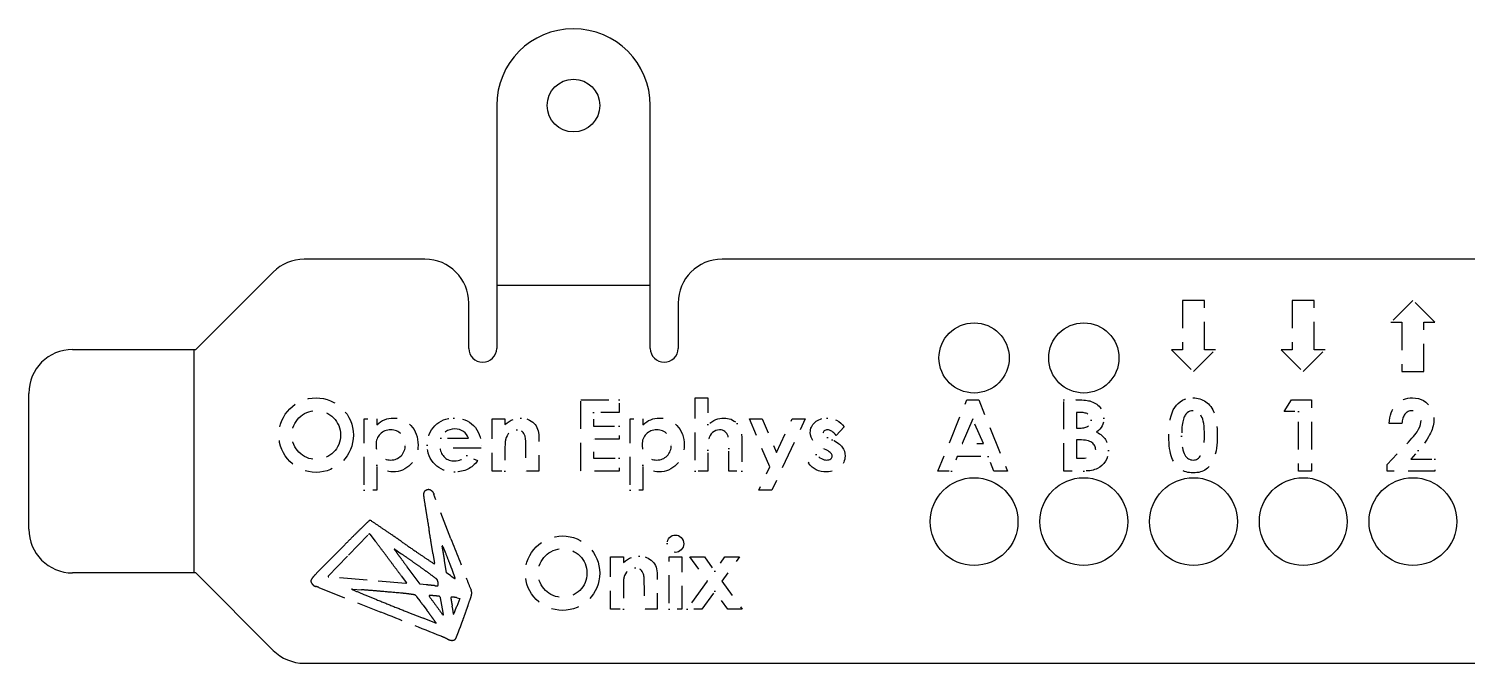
# Model space of a CAD drawing. Extents: x -120 to 11, y -9 to 20.
# Drawn here: x -120.2 to -54.6, y -9.2 to 19.7 of the extents above; entities that cross this region are included whole.
import ezdxf

# ---------------------------------------------------------------- set-up
doc = ezdxf.new("R2010")
doc.units = 0
doc.linetypes.add('HIDDEN', pattern=[1.905, 1.27, -0.635])
for name, color, linetype in [('BEND_DOWN', 3, 'CONTINUOUS'), ('BEND_UP', 1, 'CONTINUOUS'), ('CUT', 8, 'CONTINUOUS'), ('ENGRAVE', 5, 'HIDDEN')]:
    doc.layers.add(name, color=color, linetype=linetype)

msp = doc.modelspace()

# ---------------------------------------------------------------- linework, layer by layer
at = {"layer": 'BEND_DOWN'}
msp.add_line((-91.878, 8.009), (-98.878, 8.009), dxfattribs=at)
at = {"layer": 'BEND_UP'}
msp.add_line((-112.681, 5.093), (-112.681, -5.093), dxfattribs=at)
at = {"layer": 'CUT'}
for p, q in [((-98.878, 16.209), (-98.878, 5.144)), ((-91.878, 5.144), (-91.878, 16.209)), ((-102.148, 9.207), (-107.649, 9.207)), ((-16.753, 9.207), (-88.608, 9.207)), ((-109.064, 8.622), (-112.593, 5.093)), ((-100.148, 5.144), (-100.148, 7.207)), ((-90.608, 7.207), (-90.608, 5.144)), ((-118.203, 5.093), (-112.593, 5.093)), ((-120.203, -3.093), (-120.203, 3.093)), ((-112.593, -5.093), (-118.203, -5.093)), ((-112.593, -5.093), (-109.064, -8.622)), ((-107.649, -9.207), (-6.326, -9.207))]:
    msp.add_line(p, q, dxfattribs=at)
for centre, radius in [((-95.378, 16.209), 1.2), ((-77.118, 4.707), 1.6), ((-72.118, 4.707), 1.6), ((-77.118, -2.752), 2), ((-72.118, -2.752), 2), ((-67.118, -2.752), 2), ((-62.118, -2.752), 2), ((-57.118, -2.752), 2)]:
    msp.add_circle(centre, radius, dxfattribs=at)
for centre, radius, start, end in [((-95.378, 16.209), 3.5, 0, 180), ((-107.649, 7.207), 2, 90, 135), ((-102.148, 7.207), 2, 0, 90), ((-88.608, 7.207), 2, 90, 180), ((-118.203, 3.093), 2, 90, 180), ((-99.513, 5.144), 0.635, 180, 0), ((-91.243, 5.144), 0.635, 180, 0), ((-118.203, -3.093), 2, 180, 270), ((-107.649, -7.207), 2, 225, 270)]:
    msp.add_arc(centre, radius, start, end, dxfattribs=at)
at = {"layer": 'ENGRAVE'}
for p, q in [((-66.618, 7.332), (-67.618, 7.332)), ((-67.618, 7.332), (-67.618, 5.082)), ((-66.618, 5.082), (-66.618, 7.332)), ((-61.618, 7.332), (-62.618, 7.332)), ((-62.618, 7.332), (-62.618, 5.082)), ((-61.618, 5.082), (-61.618, 7.332)), ((-57.118, 7.332), (-58.118, 6.332)), ((-56.118, 6.332), (-57.118, 7.332)), ((-58.118, 6.332), (-57.618, 6.332)), ((-57.618, 6.332), (-57.618, 4.082)), ((-56.618, 4.082), (-56.618, 6.332)), ((-56.618, 6.332), (-56.118, 6.332)), ((-67.618, 5.082), (-68.118, 5.082)), ((-68.118, 5.082), (-67.118, 4.082)), ((-67.118, 4.082), (-66.118, 5.082)), ((-66.118, 5.082), (-66.618, 5.082)), ((-62.618, 5.082), (-63.118, 5.082)), ((-63.118, 5.082), (-62.118, 4.082)), ((-62.118, 4.082), (-61.118, 5.082)), ((-61.118, 5.082), (-61.618, 5.082)), ((-57.618, 4.082), (-56.618, 4.082)), ((-100.96, -3.532), (-101.74, -1.518)), ((-105.83, -3.836), (-106.275, -4.288)), ((-105.635, -4.285), (-104.715, -3.34)), ((-104.657, -3.324), (-104.411, -3.644)), ((-106.275, -4.288), (-106.681, -4.7)), ((-106.561, -5.237), (-105.635, -4.285)), ((-103.523, -4.016), (-103.245, -4.206)), ((-101.782, -4.21), (-101.714, -4.646)), ((-101.159, -5.091), (-101.251, -4.52)), ((-107.022, -5.046), (-107.149, -5.176)), ((-106.681, -4.7), (-107.022, -5.046)), ((-103.231, -5.223), (-102.993, -5.549)), ((-102.36, -5.61), (-102.96, -4.811)), ((-100.971, -5.227), (-101.159, -5.091)), ((-106.989, -5.751), (-104.162, -6.879)), ((-104.774, -5.421), (-106.525, -5.275)), ((-105.445, -5.826), (-105.034, -5.859)), ((-103.02, -5.567), (-104.774, -5.421)), ((-102.085, -5.635), (-102.36, -5.61)), ((-102.513, -6.19), (-102.385, -6.36)), ((-100.564, -6.254), (-100.701, -6.624)), ((-100.673, -6.228), (-100.564, -6.254)), ((-102.234, -6.563), (-102.064, -6.789)), ((-101.656, -7.379), (-102.225, -7.156)), ((-100.881, -6.739), (-100.905, -6.604)), ((-100.861, -6.857), (-100.881, -6.739)), ((-100.843, -6.959), (-100.861, -6.857))]:
    msp.add_line(p, q, dxfattribs=at)
at = {"layer": 'ENGRAVE', "flags": 128}
for points in [[(-95.043, 2.803), (-93.293, 2.803), (-93.293, 2.803), (-93.293, 2.219), (-93.293, 2.219), (-94.459, 2.219), (-94.459, 2.219), (-94.459, 1.594), (-94.459, 1.594), (-93.293, 1.594), (-93.293, 1.594), (-93.293, 1.011), (-93.293, 1.011), (-94.459, 1.011), (-94.459, 1.011), (-94.459, 0.136), (-94.459, 0.136), (-93.293, 0.136), (-93.293, 0.136), (-93.293, -0.448), (-93.293, -0.448), (-95.043, -0.448), (-95.043, -0.448), (-95.043, 2.803)], [(-89.834, 2.886), (-89.251, 2.886), (-89.251, 2.886), (-89.251, 1.67), (-89.251, 1.67), (-89.162, 1.741), (-89.073, 1.801), (-88.983, 1.853), (-88.893, 1.894), (-88.803, 1.927), (-88.711, 1.95), (-88.62, 1.965), (-88.528, 1.969), (-88.528, 1.969), (-88.439, 1.965), (-88.355, 1.954), (-88.274, 1.935), (-88.196, 1.909), (-88.122, 1.874), (-88.051, 1.832), (-87.984, 1.783), (-87.921, 1.726), (-87.921, 1.726), (-87.872, 1.671), (-87.829, 1.609), (-87.792, 1.541), (-87.762, 1.467), (-87.739, 1.387), (-87.722, 1.301), (-87.713, 1.209), (-87.709, 1.11), (-87.709, 1.11), (-87.709, -0.448), (-87.709, -0.448), (-88.293, -0.448), (-88.293, -0.448), (-88.293, 0.585), (-88.293, 0.585), (-88.293, 0.683), (-88.295, 0.773), (-88.299, 0.855), (-88.303, 0.929), (-88.309, 0.994), (-88.316, 1.051), (-88.324, 1.099), (-88.334, 1.14), (-88.358, 1.207), (-88.388, 1.267), (-88.427, 1.316), (-88.472, 1.356), (-88.525, 1.387), (-88.582, 1.41), (-88.646, 1.423), (-88.715, 1.427), (-88.715, 1.427), (-88.806, 1.42), (-88.89, 1.398), (-88.967, 1.36), (-89.038, 1.308), (-89.099, 1.243), (-89.151, 1.168), (-89.192, 1.081), (-89.224, 0.983), (-89.224, 0.983), (-89.23, 0.953), (-89.235, 0.913), (-89.241, 0.866), (-89.244, 0.809), (-89.247, 0.745), (-89.249, 0.671), (-89.25, 0.589), (-89.251, 0.498), (-89.251, 0.498), (-89.251, -0.448), (-89.251, -0.448), (-89.834, -0.448), (-89.834, -0.448), (-89.834, 2.886)], [(-77.451, 2.803), (-76.91, 2.803), (-76.91, 2.803), (-75.597, -0.448), (-75.597, -0.448), (-76.22, -0.448), (-76.22, -0.448), (-76.473, 0.219), (-76.473, 0.219), (-77.889, 0.219), (-77.889, 0.219), (-78.141, -0.448), (-78.141, -0.448), (-78.764, -0.448), (-78.764, -0.448), (-77.451, 2.803)], [(-73.035, -0.448), (-73.035, 2.803), (-73.035, 2.803), (-72.514, 2.803), (-72.514, 2.803), (-72.404, 2.802), (-72.302, 2.799), (-72.208, 2.794), (-72.121, 2.788), (-72.042, 2.78), (-71.971, 2.77), (-71.907, 2.758), (-71.851, 2.745), (-71.851, 2.745), (-71.778, 2.723), (-71.71, 2.697), (-71.645, 2.667), (-71.583, 2.633), (-71.526, 2.595), (-71.473, 2.552), (-71.423, 2.505), (-71.377, 2.454), (-71.336, 2.4), (-71.3, 2.344), (-71.27, 2.285), (-71.245, 2.224), (-71.226, 2.16), (-71.212, 2.094), (-71.204, 2.026), (-71.201, 1.955), (-71.201, 1.955), (-71.206, 1.864), (-71.221, 1.776), (-71.246, 1.694), (-71.281, 1.615), (-71.326, 1.54), (-71.385, 1.467), (-71.455, 1.397), (-71.538, 1.329), (-71.538, 1.329), (-71.47, 1.293), (-71.406, 1.255), (-71.348, 1.215), (-71.293, 1.173), (-71.244, 1.129), (-71.199, 1.082), (-71.16, 1.034), (-71.124, 0.983), (-71.094, 0.93), (-71.067, 0.875), (-71.044, 0.817), (-71.025, 0.757), (-71.011, 0.694), (-71.001, 0.63), (-70.995, 0.563), (-70.993, 0.493), (-70.993, 0.493), (-71.002, 0.36), (-71.028, 0.233), (-71.073, 0.112), (-71.135, -0.003), (-71.211, -0.108), (-71.298, -0.198), (-71.394, -0.274), (-71.501, -0.337), (-71.56, -0.363), (-71.624, -0.385), (-71.693, -0.405), (-71.768, -0.42), (-71.848, -0.432), (-71.934, -0.44), (-72.024, -0.446), (-72.12, -0.448), (-72.12, -0.448), (-73.035, -0.448)], [(-67.148, 2.886), (-67.064, 2.883), (-66.982, 2.875), (-66.904, 2.861), (-66.828, 2.842), (-66.755, 2.817), (-66.686, 2.788), (-66.619, 2.752), (-66.555, 2.711), (-66.495, 2.664), (-66.438, 2.612), (-66.384, 2.554), (-66.335, 2.49), (-66.288, 2.42), (-66.245, 2.345), (-66.206, 2.264), (-66.171, 2.177), (-66.139, 2.082), (-66.111, 1.98), (-66.088, 1.868), (-66.068, 1.747), (-66.053, 1.618), (-66.043, 1.479), (-66.036, 1.332), (-66.035, 1.176), (-66.035, 1.176), (-66.036, 1.019), (-66.043, 0.87), (-66.054, 0.731), (-66.069, 0.6), (-66.089, 0.479), (-66.112, 0.366), (-66.14, 0.262), (-66.173, 0.168), (-66.208, 0.08), (-66.247, 0), (-66.29, -0.076), (-66.334, -0.145), (-66.382, -0.208), (-66.433, -0.265), (-66.487, -0.316), (-66.544, -0.362), (-66.604, -0.401), (-66.667, -0.436), (-66.735, -0.464), (-66.807, -0.489), (-66.882, -0.507), (-66.962, -0.52), (-67.044, -0.528), (-67.132, -0.531), (-67.132, -0.531), (-67.219, -0.528), (-67.302, -0.52), (-67.382, -0.507), (-67.458, -0.489), (-67.531, -0.464), (-67.6, -0.435), (-67.666, -0.401), (-67.728, -0.361), (-67.786, -0.315), (-67.842, -0.265), (-67.895, -0.208), (-67.943, -0.146), (-67.989, -0.079), (-68.031, -0.006), (-68.07, 0.073), (-68.106, 0.157), (-68.138, 0.248), (-68.166, 0.349), (-68.189, 0.459), (-68.208, 0.578), (-68.223, 0.706), (-68.234, 0.844), (-68.241, 0.99), (-68.243, 1.146), (-68.243, 1.146), (-68.239, 1.362), (-68.226, 1.562), (-68.205, 1.748), (-68.176, 1.918), (-68.139, 2.072), (-68.092, 2.211), (-68.038, 2.335), (-67.976, 2.444), (-67.976, 2.444), (-67.898, 2.547), (-67.813, 2.637), (-67.72, 2.713), (-67.62, 2.775), (-67.513, 2.824), (-67.399, 2.858), (-67.277, 2.879), (-67.148, 2.886)], [(-62.645, 2.803), (-61.743, 2.803), (-61.743, 2.803), (-61.743, -0.448), (-61.743, -0.448), (-62.326, -0.448), (-62.326, -0.448), (-62.326, 2.261), (-62.326, 2.261), (-62.993, 2.261), (-62.993, 2.261), (-62.645, 2.803)], [(-57.618, 1.719), (-58.201, 1.719), (-58.201, 1.719), (-58.191, 1.851), (-58.173, 1.976), (-58.146, 2.094), (-58.111, 2.205), (-58.067, 2.308), (-58.015, 2.404), (-57.954, 2.493), (-57.885, 2.574), (-57.81, 2.647), (-57.729, 2.711), (-57.643, 2.764), (-57.551, 2.808), (-57.455, 2.842), (-57.354, 2.866), (-57.247, 2.881), (-57.135, 2.886), (-57.135, 2.886), (-56.997, 2.878), (-56.869, 2.855), (-56.748, 2.815), (-56.636, 2.76), (-56.533, 2.689), (-56.441, 2.605), (-56.36, 2.507), (-56.29, 2.395), (-56.232, 2.276), (-56.192, 2.155), (-56.167, 2.034), (-56.16, 1.911), (-56.16, 1.911), (-56.162, 1.837), (-56.169, 1.762), (-56.181, 1.685), (-56.198, 1.607), (-56.219, 1.528), (-56.245, 1.447), (-56.277, 1.364), (-56.313, 1.281), (-56.355, 1.195), (-56.405, 1.105), (-56.463, 1.011), (-56.529, 0.913), (-56.603, 0.811), (-56.685, 0.705), (-56.775, 0.596), (-56.872, 0.483), (-56.872, 0.483), (-57.212, 0.094), (-57.212, 0.094), (-56.118, 0.094), (-56.118, 0.094), (-56.118, -0.448), (-56.118, -0.448), (-58.285, -0.448), (-58.285, -0.448), (-58.285, -0.152), (-58.285, -0.152), (-57.322, 0.872), (-57.322, 0.872), (-57.239, 0.962), (-57.162, 1.047), (-57.093, 1.128), (-57.032, 1.205), (-56.977, 1.276), (-56.93, 1.344), (-56.891, 1.407), (-56.858, 1.465), (-56.808, 1.574), (-56.772, 1.678), (-56.75, 1.777), (-56.743, 1.87), (-56.743, 1.87), (-56.75, 1.96), (-56.773, 2.041), (-56.81, 2.115), (-56.862, 2.18), (-56.926, 2.233), (-56.997, 2.272), (-57.079, 2.295), (-57.168, 2.303), (-57.168, 2.303), (-57.214, 2.3), (-57.258, 2.293), (-57.301, 2.28), (-57.341, 2.263), (-57.38, 2.241), (-57.416, 2.214), (-57.451, 2.182), (-57.483, 2.146), (-57.513, 2.105), (-57.539, 2.06), (-57.561, 2.012), (-57.58, 1.961), (-57.595, 1.905), (-57.606, 1.847), (-57.614, 1.785), (-57.618, 1.719)], [(-104.334, 1.927), (-104.334, 1.66), (-104.334, 1.66), (-104.252, 1.733), (-104.166, 1.795), (-104.076, 1.849), (-103.984, 1.892), (-103.887, 1.926), (-103.788, 1.95), (-103.685, 1.965), (-103.58, 1.969), (-103.58, 1.969), (-103.465, 1.964), (-103.355, 1.948), (-103.249, 1.92), (-103.148, 1.883), (-103.051, 1.834), (-102.958, 1.775), (-102.87, 1.704), (-102.786, 1.623), (-102.709, 1.534), (-102.643, 1.438), (-102.587, 1.336), (-102.541, 1.228), (-102.506, 1.114), (-102.48, 0.994), (-102.465, 0.868), (-102.459, 0.735), (-102.459, 0.735), (-102.465, 0.608), (-102.48, 0.485), (-102.507, 0.368), (-102.544, 0.256), (-102.592, 0.15), (-102.65, 0.048), (-102.718, -0.048), (-102.797, -0.138), (-102.884, -0.22), (-102.974, -0.292), (-103.068, -0.352), (-103.166, -0.401), (-103.268, -0.44), (-103.374, -0.467), (-103.484, -0.484), (-103.597, -0.489), (-103.597, -0.489), (-103.699, -0.485), (-103.797, -0.471), (-103.891, -0.449), (-103.982, -0.417), (-104.07, -0.375), (-104.159, -0.321), (-104.247, -0.256), (-104.334, -0.179), (-104.334, -0.179), (-104.334, -1.323), (-104.334, -1.323), (-104.918, -1.323), (-104.918, -1.323), (-104.918, 1.927), (-104.918, 1.927), (-104.334, 1.927)], [(-99.586, 0.594), (-101.459, 0.594), (-101.459, 0.594), (-101.447, 0.529), (-101.431, 0.467), (-101.41, 0.409), (-101.385, 0.354), (-101.357, 0.302), (-101.323, 0.254), (-101.286, 0.209), (-101.244, 0.168), (-101.198, 0.131), (-101.15, 0.099), (-101.099, 0.073), (-101.045, 0.051), (-100.987, 0.033), (-100.927, 0.021), (-100.864, 0.013), (-100.797, 0.011), (-100.797, 0.011), (-100.717, 0.015), (-100.64, 0.026), (-100.567, 0.045), (-100.495, 0.073), (-100.427, 0.107), (-100.362, 0.15), (-100.299, 0.2), (-100.239, 0.258), (-100.239, 0.258), (-99.751, 0.025), (-99.751, 0.025), (-99.798, -0.038), (-99.847, -0.097), (-99.9, -0.153), (-99.954, -0.203), (-100.01, -0.25), (-100.068, -0.292), (-100.129, -0.33), (-100.192, -0.364), (-100.258, -0.393), (-100.327, -0.418), (-100.399, -0.44), (-100.474, -0.458), (-100.552, -0.472), (-100.633, -0.481), (-100.717, -0.487), (-100.804, -0.489), (-100.804, -0.489), (-100.938, -0.484), (-101.066, -0.468), (-101.187, -0.44), (-101.302, -0.403), (-101.41, -0.354), (-101.512, -0.294), (-101.609, -0.224), (-101.698, -0.142), (-101.778, -0.053), (-101.849, 0.042), (-101.908, 0.143), (-101.956, 0.248), (-101.994, 0.36), (-102.021, 0.477), (-102.038, 0.599), (-102.043, 0.727), (-102.043, 0.727), (-102.038, 0.858), (-102.021, 0.983), (-101.994, 1.103), (-101.956, 1.217), (-101.908, 1.325), (-101.849, 1.427), (-101.778, 1.525), (-101.698, 1.616), (-101.609, 1.698), (-101.514, 1.771), (-101.414, 1.831), (-101.308, 1.881), (-101.197, 1.92), (-101.081, 1.947), (-100.958, 1.964), (-100.831, 1.969), (-100.831, 1.969), (-100.696, 1.964), (-100.567, 1.948), (-100.445, 1.92), (-100.329, 1.883), (-100.22, 1.833), (-100.118, 1.774), (-100.021, 1.703), (-99.931, 1.622), (-99.85, 1.531), (-99.78, 1.434), (-99.72, 1.33), (-99.671, 1.219), (-99.633, 1.101), (-99.606, 0.976), (-99.59, 0.844), (-99.584, 0.704), (-99.584, 0.704), (-99.586, 0.594)], [(-99.084, 1.927), (-98.501, 1.927), (-98.501, 1.927), (-98.501, 1.676), (-98.501, 1.676), (-98.4, 1.752), (-98.304, 1.816), (-98.213, 1.866), (-98.126, 1.905), (-98.041, 1.933), (-97.956, 1.953), (-97.87, 1.965), (-97.782, 1.969), (-97.782, 1.969), (-97.694, 1.965), (-97.609, 1.954), (-97.528, 1.935), (-97.45, 1.908), (-97.375, 1.873), (-97.303, 1.832), (-97.235, 1.782), (-97.171, 1.724), (-97.171, 1.724), (-97.122, 1.669), (-97.079, 1.608), (-97.042, 1.541), (-97.012, 1.467), (-96.989, 1.387), (-96.972, 1.301), (-96.963, 1.208), (-96.959, 1.11), (-96.959, 1.11), (-96.959, -0.448), (-96.959, -0.448), (-97.543, -0.448), (-97.543, -0.448), (-97.543, 0.584), (-97.543, 0.584), (-97.543, 0.685), (-97.545, 0.777), (-97.549, 0.86), (-97.553, 0.935), (-97.558, 1), (-97.565, 1.057), (-97.573, 1.105), (-97.582, 1.144), (-97.606, 1.209), (-97.637, 1.266), (-97.676, 1.314), (-97.721, 1.355), (-97.773, 1.386), (-97.831, 1.409), (-97.894, 1.423), (-97.964, 1.427), (-97.964, 1.427), (-98.054, 1.42), (-98.138, 1.398), (-98.216, 1.36), (-98.287, 1.307), (-98.349, 1.241), (-98.401, 1.164), (-98.442, 1.076), (-98.474, 0.976), (-98.474, 0.976), (-98.48, 0.944), (-98.485, 0.904), (-98.491, 0.857), (-98.494, 0.801), (-98.497, 0.737), (-98.499, 0.665), (-98.5, 0.586), (-98.501, 0.498), (-98.501, 0.498), (-98.501, -0.448), (-98.501, -0.448), (-99.084, -0.448), (-99.084, -0.448), (-99.084, 1.927)], [(-92.209, 1.927), (-92.209, 1.66), (-92.209, 1.66), (-92.127, 1.733), (-92.041, 1.795), (-91.951, 1.849), (-91.859, 1.892), (-91.762, 1.926), (-91.663, 1.95), (-91.56, 1.965), (-91.455, 1.969), (-91.455, 1.969), (-91.34, 1.964), (-91.23, 1.948), (-91.124, 1.92), (-91.023, 1.883), (-90.926, 1.834), (-90.833, 1.775), (-90.745, 1.704), (-90.661, 1.623), (-90.584, 1.534), (-90.518, 1.438), (-90.462, 1.336), (-90.416, 1.228), (-90.381, 1.114), (-90.355, 0.994), (-90.34, 0.868), (-90.334, 0.735), (-90.334, 0.735), (-90.34, 0.608), (-90.355, 0.485), (-90.382, 0.368), (-90.419, 0.256), (-90.467, 0.15), (-90.525, 0.048), (-90.593, -0.048), (-90.672, -0.138), (-90.759, -0.22), (-90.849, -0.292), (-90.943, -0.352), (-91.041, -0.401), (-91.143, -0.44), (-91.249, -0.467), (-91.359, -0.484), (-91.472, -0.489), (-91.472, -0.489), (-91.574, -0.485), (-91.672, -0.471), (-91.766, -0.449), (-91.857, -0.417), (-91.945, -0.375), (-92.034, -0.321), (-92.122, -0.256), (-92.209, -0.179), (-92.209, -0.179), (-92.209, -1.323), (-92.209, -1.323), (-92.793, -1.323), (-92.793, -1.323), (-92.793, 1.927), (-92.793, 1.927), (-92.209, 1.927)], [(-83.043, 1.561), (-83.4, 1.177), (-83.4, 1.177), (-83.454, 1.236), (-83.506, 1.287), (-83.557, 1.33), (-83.607, 1.365), (-83.655, 1.392), (-83.703, 1.412), (-83.749, 1.424), (-83.794, 1.427), (-83.794, 1.427), (-83.84, 1.425), (-83.881, 1.417), (-83.916, 1.404), (-83.946, 1.386), (-83.97, 1.364), (-83.987, 1.339), (-83.998, 1.312), (-84.001, 1.282), (-84.001, 1.282), (-83.993, 1.237), (-83.967, 1.196), (-83.942, 1.174), (-83.906, 1.149), (-83.857, 1.12), (-83.794, 1.088), (-83.794, 1.088), (-83.583, 0.981), (-83.583, 0.981), (-83.503, 0.939), (-83.429, 0.897), (-83.362, 0.855), (-83.302, 0.813), (-83.248, 0.77), (-83.201, 0.727), (-83.16, 0.684), (-83.125, 0.641), (-83.071, 0.551), (-83.032, 0.453), (-83.009, 0.348), (-83.001, 0.235), (-83.001, 0.235), (-83.005, 0.159), (-83.015, 0.087), (-83.034, 0.017), (-83.058, -0.049), (-83.091, -0.112), (-83.131, -0.172), (-83.177, -0.229), (-83.231, -0.282), (-83.291, -0.331), (-83.356, -0.373), (-83.426, -0.408), (-83.5, -0.437), (-83.579, -0.46), (-83.664, -0.476), (-83.753, -0.486), (-83.847, -0.489), (-83.847, -0.489), (-83.972, -0.483), (-84.092, -0.464), (-84.204, -0.433), (-84.309, -0.39), (-84.409, -0.334), (-84.502, -0.265), (-84.588, -0.184), (-84.668, -0.09), (-84.668, -0.09), (-84.314, 0.302), (-84.314, 0.302), (-84.262, 0.249), (-84.205, 0.202), (-84.144, 0.159), (-84.078, 0.122), (-84.012, 0.092), (-83.95, 0.07), (-83.891, 0.057), (-83.837, 0.052), (-83.837, 0.052), (-83.783, 0.056), (-83.734, 0.066), (-83.691, 0.084), (-83.654, 0.108), (-83.623, 0.136), (-83.602, 0.168), (-83.589, 0.2), (-83.584, 0.235), (-83.584, 0.235), (-83.588, 0.269), (-83.6, 0.302), (-83.62, 0.335), (-83.647, 0.368), (-83.682, 0.401), (-83.726, 0.433), (-83.776, 0.466), (-83.835, 0.498), (-83.835, 0.498), (-84.028, 0.595), (-84.028, 0.595), (-84.159, 0.668), (-84.272, 0.746), (-84.367, 0.828), (-84.445, 0.914), (-84.506, 1.005), (-84.55, 1.101), (-84.576, 1.2), (-84.584, 1.304), (-84.584, 1.304), (-84.581, 1.372), (-84.571, 1.437), (-84.554, 1.499), (-84.53, 1.559), (-84.5, 1.616), (-84.463, 1.672), (-84.42, 1.724), (-84.369, 1.774), (-84.313, 1.819), (-84.254, 1.859), (-84.191, 1.893), (-84.123, 1.92), (-84.053, 1.942), (-83.978, 1.957), (-83.9, 1.966), (-83.818, 1.969), (-83.818, 1.969), (-83.705, 1.963), (-83.595, 1.943), (-83.489, 1.91), (-83.386, 1.864), (-83.288, 1.805), (-83.199, 1.735), (-83.117, 1.654), (-83.043, 1.561)], [(-72.451, 2.219), (-72.451, 1.511), (-72.451, 1.511), (-72.296, 1.511), (-72.296, 1.511), (-72.233, 1.512), (-72.174, 1.517), (-72.12, 1.525), (-72.07, 1.536), (-72.024, 1.549), (-71.982, 1.566), (-71.944, 1.586), (-71.911, 1.609), (-71.855, 1.663), (-71.816, 1.725), (-71.792, 1.797), (-71.785, 1.877), (-71.785, 1.877), (-71.792, 1.952), (-71.814, 2.018), (-71.852, 2.077), (-71.904, 2.127), (-71.936, 2.148), (-71.972, 2.167), (-72.011, 2.183), (-72.055, 2.196), (-72.102, 2.206), (-72.154, 2.213), (-72.209, 2.218), (-72.268, 2.219), (-72.268, 2.219), (-72.451, 2.219)], [(-67.134, 2.303), (-67.21, 2.296), (-67.281, 2.277), (-67.349, 2.246), (-67.411, 2.202), (-67.441, 2.174), (-67.468, 2.142), (-67.494, 2.106), (-67.518, 2.065), (-67.54, 2.019), (-67.561, 1.97), (-67.579, 1.915), (-67.596, 1.856), (-67.611, 1.791), (-67.624, 1.719), (-67.635, 1.64), (-67.643, 1.554), (-67.65, 1.461), (-67.656, 1.361), (-67.658, 1.254), (-67.66, 1.139), (-67.66, 1.139), (-67.657, 0.991), (-67.65, 0.855), (-67.639, 0.73), (-67.623, 0.618), (-67.602, 0.517), (-67.577, 0.429), (-67.548, 0.352), (-67.514, 0.288), (-67.476, 0.232), (-67.435, 0.185), (-67.392, 0.144), (-67.346, 0.111), (-67.297, 0.086), (-67.245, 0.067), (-67.191, 0.056), (-67.134, 0.052), (-67.134, 0.052), (-67.079, 0.056), (-67.028, 0.066), (-66.979, 0.084), (-66.933, 0.108), (-66.89, 0.14), (-66.85, 0.178), (-66.813, 0.224), (-66.778, 0.276), (-66.778, 0.276), (-66.74, 0.349), (-66.708, 0.433), (-66.68, 0.528), (-66.658, 0.635), (-66.641, 0.754), (-66.628, 0.883), (-66.62, 1.024), (-66.618, 1.176), (-66.618, 1.176), (-66.62, 1.33), (-66.627, 1.472), (-66.638, 1.601), (-66.654, 1.717), (-66.674, 1.821), (-66.699, 1.913), (-66.728, 1.993), (-66.762, 2.06), (-66.799, 2.116), (-66.839, 2.166), (-66.882, 2.207), (-66.926, 2.242), (-66.975, 2.269), (-67.025, 2.288), (-67.078, 2.299), (-67.134, 2.303)], [(-103.706, 1.427), (-103.777, 1.424), (-103.845, 1.416), (-103.909, 1.401), (-103.97, 1.381), (-104.029, 1.354), (-104.084, 1.321), (-104.137, 1.283), (-104.186, 1.239), (-104.23, 1.19), (-104.269, 1.137), (-104.302, 1.081), (-104.329, 1.022), (-104.349, 0.958), (-104.364, 0.891), (-104.373, 0.821), (-104.376, 0.747), (-104.376, 0.747), (-104.373, 0.671), (-104.364, 0.599), (-104.349, 0.53), (-104.329, 0.466), (-104.302, 0.405), (-104.269, 0.347), (-104.23, 0.294), (-104.186, 0.244), (-104.137, 0.199), (-104.084, 0.16), (-104.029, 0.127), (-103.97, 0.101), (-103.909, 0.079), (-103.845, 0.064), (-103.777, 0.056), (-103.706, 0.052), (-103.706, 0.052), (-103.638, 0.056), (-103.571, 0.065), (-103.509, 0.08), (-103.448, 0.101), (-103.391, 0.129), (-103.336, 0.162), (-103.284, 0.202), (-103.235, 0.247), (-103.19, 0.298), (-103.151, 0.351), (-103.118, 0.409), (-103.091, 0.469), (-103.069, 0.533), (-103.054, 0.6), (-103.046, 0.671), (-103.043, 0.745), (-103.043, 0.745), (-103.046, 0.817), (-103.054, 0.888), (-103.069, 0.954), (-103.09, 1.017), (-103.116, 1.077), (-103.149, 1.133), (-103.187, 1.186), (-103.231, 1.235), (-103.28, 1.28), (-103.331, 1.319), (-103.386, 1.353), (-103.444, 1.379), (-103.505, 1.401), (-103.569, 1.416), (-103.636, 1.424), (-103.706, 1.427)], [(-100.168, 1.052), (-100.204, 1.14), (-100.252, 1.22), (-100.316, 1.291), (-100.393, 1.353), (-100.48, 1.404), (-100.575, 1.441), (-100.676, 1.462), (-100.783, 1.469), (-100.783, 1.469), (-100.9, 1.461), (-101.01, 1.437), (-101.112, 1.396), (-101.206, 1.339), (-101.206, 1.339), (-101.262, 1.291), (-101.316, 1.227), (-101.368, 1.148), (-101.418, 1.052), (-101.418, 1.052), (-100.168, 1.052)], [(-91.581, 1.427), (-91.652, 1.424), (-91.72, 1.416), (-91.784, 1.401), (-91.845, 1.381), (-91.904, 1.354), (-91.959, 1.321), (-92.012, 1.283), (-92.061, 1.239), (-92.105, 1.19), (-92.144, 1.137), (-92.177, 1.081), (-92.204, 1.022), (-92.224, 0.958), (-92.239, 0.891), (-92.248, 0.821), (-92.251, 0.747), (-92.251, 0.747), (-92.248, 0.671), (-92.239, 0.599), (-92.224, 0.53), (-92.204, 0.466), (-92.177, 0.405), (-92.144, 0.347), (-92.105, 0.294), (-92.061, 0.244), (-92.012, 0.199), (-91.959, 0.16), (-91.904, 0.127), (-91.845, 0.101), (-91.784, 0.079), (-91.72, 0.064), (-91.652, 0.056), (-91.581, 0.052), (-91.581, 0.052), (-91.513, 0.056), (-91.446, 0.065), (-91.384, 0.08), (-91.323, 0.101), (-91.266, 0.129), (-91.211, 0.162), (-91.159, 0.202), (-91.11, 0.247), (-91.065, 0.298), (-91.026, 0.351), (-90.993, 0.409), (-90.966, 0.469), (-90.944, 0.533), (-90.929, 0.6), (-90.921, 0.671), (-90.918, 0.745), (-90.918, 0.745), (-90.921, 0.817), (-90.929, 0.888), (-90.944, 0.954), (-90.965, 1.017), (-90.991, 1.077), (-91.024, 1.133), (-91.062, 1.186), (-91.106, 1.235), (-91.155, 1.28), (-91.206, 1.319), (-91.261, 1.353), (-91.319, 1.379), (-91.38, 1.401), (-91.444, 1.416), (-91.511, 1.424), (-91.581, 1.427)], [(-87.357, 1.927), (-86.773, 1.927), (-86.773, 1.927), (-86.124, 0.4), (-86.124, 0.4), (-85.407, 1.927), (-85.407, 1.927), (-84.814, 1.927), (-84.814, 1.927), (-86.34, -1.323), (-86.34, -1.323), (-86.933, -1.323), (-86.933, -1.323), (-86.431, -0.254), (-86.431, -0.254), (-87.357, 1.927)], [(-77.18, 1.931), (-77.667, 0.802), (-77.667, 0.802), (-76.693, 0.802), (-76.693, 0.802), (-77.18, 1.931)], [(-72.451, 0.969), (-72.451, 0.136), (-72.451, 0.136), (-72.283, 0.136), (-72.283, 0.136), (-72.184, 0.137), (-72.092, 0.142), (-72.009, 0.15), (-71.934, 0.16), (-71.869, 0.174), (-71.811, 0.191), (-71.762, 0.21), (-71.721, 0.233), (-71.688, 0.259), (-71.658, 0.287), (-71.633, 0.318), (-71.613, 0.353), (-71.596, 0.389), (-71.585, 0.429), (-71.578, 0.471), (-71.576, 0.516), (-71.576, 0.516), (-71.579, 0.567), (-71.587, 0.616), (-71.6, 0.661), (-71.619, 0.704), (-71.643, 0.744), (-71.672, 0.781), (-71.707, 0.816), (-71.747, 0.847), (-71.793, 0.876), (-71.846, 0.901), (-71.906, 0.922), (-71.973, 0.939), (-72.047, 0.952), (-72.128, 0.961), (-72.217, 0.967), (-72.312, 0.969), (-72.312, 0.969), (-72.451, 0.969)], [(-90.732, -3.364), (-90.657, -3.371), (-90.588, -3.393), (-90.524, -3.43), (-90.466, -3.481), (-90.418, -3.542), (-90.383, -3.609), (-90.362, -3.683), (-90.355, -3.762), (-90.355, -3.762), (-90.362, -3.841), (-90.383, -3.913), (-90.417, -3.98), (-90.465, -4.041), (-90.523, -4.091), (-90.585, -4.127), (-90.653, -4.149), (-90.727, -4.156), (-90.727, -4.156), (-90.803, -4.149), (-90.872, -4.127), (-90.937, -4.09), (-90.995, -4.039), (-91.043, -3.977), (-91.077, -3.908), (-91.098, -3.834), (-91.105, -3.753), (-91.105, -3.753), (-91.098, -3.676), (-91.078, -3.604), (-91.043, -3.538), (-90.996, -3.478), (-90.938, -3.428), (-90.875, -3.393), (-90.806, -3.371), (-90.732, -3.364)], [(-93.689, -4.364), (-93.105, -4.364), (-93.105, -4.364), (-93.105, -4.615), (-93.105, -4.615), (-93.004, -4.539), (-92.908, -4.476), (-92.817, -4.425), (-92.73, -4.387), (-92.646, -4.359), (-92.56, -4.339), (-92.474, -4.326), (-92.387, -4.322), (-92.387, -4.322), (-92.298, -4.326), (-92.213, -4.337), (-92.132, -4.357), (-92.054, -4.384), (-91.979, -4.418), (-91.907, -4.46), (-91.84, -4.51), (-91.775, -4.567), (-91.775, -4.567), (-91.726, -4.623), (-91.683, -4.684), (-91.646, -4.751), (-91.616, -4.824), (-91.594, -4.905), (-91.577, -4.991), (-91.567, -5.084), (-91.564, -5.182), (-91.564, -5.182), (-91.564, -6.739), (-91.564, -6.739), (-92.147, -6.739), (-92.147, -6.739), (-92.147, -5.708), (-92.147, -5.708), (-92.148, -5.607), (-92.15, -5.515), (-92.153, -5.431), (-92.157, -5.357), (-92.163, -5.291), (-92.169, -5.235), (-92.178, -5.187), (-92.187, -5.148), (-92.21, -5.083), (-92.241, -5.026), (-92.28, -4.977), (-92.325, -4.937), (-92.377, -4.905), (-92.435, -4.882), (-92.498, -4.869), (-92.568, -4.864), (-92.568, -4.864), (-92.659, -4.872), (-92.743, -4.894), (-92.82, -4.932), (-92.891, -4.985), (-92.954, -5.05), (-93.005, -5.127), (-93.047, -5.216), (-93.078, -5.316), (-93.078, -5.316), (-93.084, -5.348), (-93.09, -5.388), (-93.095, -5.435), (-93.098, -5.49), (-93.101, -5.554), (-93.103, -5.627), (-93.105, -5.706), (-93.105, -5.794), (-93.105, -5.794), (-93.105, -6.739), (-93.105, -6.739), (-93.689, -6.739), (-93.689, -6.739), (-93.689, -4.364)], [(-91.022, -4.364), (-90.439, -4.364), (-90.439, -4.364), (-90.439, -6.739), (-90.439, -6.739), (-91.022, -6.739), (-91.022, -6.739), (-91.022, -4.364)], [(-90.069, -4.364), (-89.411, -4.364), (-89.411, -4.364), (-88.942, -5.011), (-88.942, -5.011), (-88.474, -4.364), (-88.474, -4.364), (-87.816, -4.364), (-87.816, -4.364), (-88.612, -5.466), (-88.612, -5.466), (-87.689, -6.739), (-87.689, -6.739), (-88.347, -6.739), (-88.347, -6.739), (-88.94, -5.921), (-88.94, -5.921), (-89.53, -6.739), (-89.53, -6.739), (-90.189, -6.739), (-90.189, -6.739), (-89.27, -5.466), (-89.27, -5.466), (-90.069, -4.364)]]:
    msp.add_lwpolyline(points, dxfattribs=at)
at = {"layer": 'ENGRAVE'}
for centre, radius in [((-107.106, 1.189), 1.697), ((-107.102, 1.191), 1.111), ((-95.877, -5.103), 1.697), ((-95.873, -5.1), 1.111)]:
    msp.add_circle(centre, radius, dxfattribs=at)
for centre, radius, start, end in [((-101.938, -1.66), 0.369, 102.49327, 109.49172), ((-101.981, -1.466), 0.17, 90.00008, 102.49329), ((-101.981, -1.459), 0.163, 64.88269, 90.00004), ((-102.102, -1.717), 0.448, 53.07901, 64.88273), ((-101.964, -1.522), 0.249, 169.13068, 181.13805), ((-101.559, -1.514), 0.654, 181.13804, 188.81235), ((-101.966, -1.521), 0.246, 157.04191, 169.13063), ((59.391, 23.438), 163.526, 188.81232, 188.96724), ((-101.992, -1.51), 0.219, 144.22903, 157.0419), ((-102.057, -1.463), 0.138, 126.17495, 144.229), ((-101.996, -1.547), 0.242, 116.39252, 126.17498), ((-101.932, -1.675), 0.385, 109.4916, 116.39251), ((-102.088, -1.699), 0.426, 41.26256, 53.07907), ((-101.827, -1.47), 0.0786, 359.99998, 41.26258), ((-101.617, -1.47), 0.132, 180, 201.16746), ((-22.18, 10.567), 80.946, 188.96726, 189.33304), ((33.855, 19.776), 137.733, 189.33305, 189.57874), ((-79.446, -29.399), 36.735, 134.12526, 134.94481), ((6.505, -118.015), 160.186, 133.96017, 134.12518), ((-104.654, -2.747), 0.0519, 89.99998, 133.96015), ((-104.654, -2.764), 0.0692, 56.15104, 89.99993), ((-251.163, -221.212), 263.098, 56.04052, 56.15099), ((-134.852, -48.51), 54.882, 55.43986, 56.04055), ((-243.737, -27.069), 143.784, 9.34581, 9.57866), ((-56.362, -52.527), 69.411, 134.94487, 135.45388), ((-104.661, -3.393), 0.0754, 96.74214, 135.77143), ((-104.668, -3.332), 0.0147, 37.51228, 96.74219), ((-149.476, -38.187), 56.781, 37.01398, 37.47005), ((-162.388, -88.486), 103.424, 55.06605, 55.43985), ((-45.762, 78.482), 100.243, 235.06598, 235.44963), ((-176.1, -15.938), 75.237, 8.96765, 9.34581), ((-101.355, -3.866), 0.00763, 40.90758, 193.49577), ((-102.253, -4.081), 0.916, 9.93296, 13.49578), ((-147.463, -11.998), 46.814, 9.72191, 9.93299), ((-101.519, -4.008), 0.224, 23.81909, 40.90756), ((-108.113, -6.918), 7.432, 21.71083, 23.81903), ((1554.811, 637.797), 1775.635, 201.17285, 201.236105), ((-192.588, -70.69), 110.773, 36.73742, 37.01404), ((-217.919, -89.597), 142.381, 36.52248, 36.73745), ((-103.539, -4.016), 0.00437, 89.99985, 215.80468), ((48.472, 105.637), 187.437, 215.80488, 215.89083), ((-103.539, -4.039), 0.0278, 55.64768, 90), ((-79.647, 12.926), 29.292, 215.89087, 216.51631), ((-136.138, -52.254), 58.229, 55.23434, 55.60538), ((-55.321, 30.937), 59.56, 216.51628, 216.88412), ((-166.738, -96.338), 111.892, 55.00667, 55.23425), ((-74.164, 37.234), 50.162, 235.44955, 236.09356), ((110.853, 312.503), 381.831, 236.09358, 236.16852), ((-137.788, -10.341), 36.998, 9.40384, 9.72195), ((-156.134, -13.379), 55.594, 9.1695, 9.40395), ((-161.848, -28.314), 65.27, 21.28448, 21.71077), ((-105.958, -6.35), 1.673, 135.40741, 139.18859), ((-106.549, -5.248), 0.0158, 135.81985, 229.99916), ((-161.378, -47.724), 72.024, 36.16445, 36.52244), ((-123.286, -34.267), 36.122, 54.29525, 55.00663), ((-114.326, -21.799), 20.769, 53.2186, 54.29529), ((-128.046, -40.152), 43.684, 52.78089, 53.21863), ((-101.726, -4.667), 0.0104, 236.16842, 338.76504), ((-101.761, -4.654), 0.0478, 338.76511, 8.91863), ((-129.527, -15.723), 30.583, 20.73421, 21.28448), ((-99.434, -3.109), 2.617, 234.03162, 235.9865), ((-115.705, -10.49), 15.804, 19.8324, 20.73423), ((-176.521, -32.424), 80.454, 19.67651, 19.83235), ((-107.271, -5.445), 0.0741, 148.48575, 179.99997), ((-107.145, -5.445), 0.2, 180, 203.9469), ((-106.42, -5.966), 1.071, 144.00988, 148.48571), ((-106.994, -5.378), 0.365, 203.94688, 219.20805), ((-106.309, -6.047), 1.209, 139.18851, 144.00981), ((-106.994, -5.377), 0.366, 219.20796, 234.45202), ((-107.088, -5.51), 0.202, 234.45197, 258.17714), ((-107.304, -6.541), 0.851, 68.25418, 78.17711), ((-106.52, -5.214), 0.0614, 229.99923, 265.23119), ((-105.493, -5.83), 0.00507, 90.93904, 247.39259), ((48.396, 363.729), 400.325, 247.39261, 247.47489), ((-105.485, -6.321), 0.496, 85.42076, 90.93911), ((-119.826, -189.038), 183.775, 85.23613, 85.38326), ((-132.268, -338.333), 333.588, 85.14196, 85.23616), ((-103.017, -5.533), 0.0338, 265.24564, 313.48097), ((-102.998, -5.553), 0.00649, 313.48105, 36.14174), ((-103.765, -24.355), 18.795, 84.51972, 84.87198), ((-103.986, -26.655), 21.106, 84.19671, 84.51963), ((-103.758, -24.411), 18.85, 83.87408, 84.19677), ((-102.15, -9.434), 3.787, 82.81369, 83.87411), ((-101.558, -4.732), 0.952, 262.81372, 267.47031), ((-101.71, -5.481), 0.145, 28.15502, 52.78087), ((-101.597, -5.624), 0.0592, 267.4702, 302.78273), ((-101.78, -5.518), 0.223, 18.03733, 28.15491), ((-102.068, -5.611), 0.526, 12.71436, 18.03732), ((-101.586, -5.641), 0.0387, 302.78269, 350.46737), ((-102.094, -5.617), 0.553, 7.46169, 12.71433), ((-101.888, -5.59), 0.345, 350.46735, 360), ((-101.889, -5.59), 0.346, 0.00001, 7.46164), ((-100.131, -4.142), 1.371, 235.98658, 239.1585), ((-99.772, -3.541), 2.071, 239.15846, 240.87799), ((-100.775, -5.341), 0.0101, 240.87789, 315.00003), ((-100.777, -5.339), 0.0134, 314.99994, 19.67652), ((-81.046, 2.103), 20.604, 201.23607, 202.7608), ((-100.44, -6.034), 0.429, 8.05683, 22.76072), ((-70.682, 76.606), 89.488, 247.47484, 247.90066), ((-33.769, 167.514), 187.605, 247.90067, 248.14543), ((-116.726, -155.469), 150.064, 84.83395, 85.14198), ((-104.029, -15.036), 9.058, 82.44841, 84.83389), ((-103.278, -9.371), 3.344, 78.66909, 82.44844), ((-102.644, -6.206), 0.116, 35.61033, 78.66919), ((-99.934, -4.265), 3.218, 215.61041, 216.7334), ((31.236, 93.551), 166.844, 216.78603, 216.87289), ((-101.936, -6.133), 0.0185, 85.57467, 180.00002), ((-101.885, -6.133), 0.0699, 180.00002, 216.22414), ((71.167, 120.634), 214.585, 216.22416, 216.36053), ((-102.867, -18.162), 12.083, 84.56025, 85.57461), ((-102.447, -13.752), 7.654, 83.00266, 84.56016), ((-101.527, -6.253), 0.0986, 48.04131, 83.00264), ((-101.5, -6.224), 0.0586, 10.33293, 48.04135), ((-216.052, -27.109), 116.5, 10.14323, 10.333), ((-100.946, -6.223), 0.0209, 98.08564, 180.1044), ((-100.822, -6.223), 0.145, 180.10444, 188.98702), ((-73.801, -1.949), 27.502, 188.98706, 189.20272), ((-100.887, -6.639), 0.441, 89.05113, 98.08566), ((-86.298, -3.974), 14.842, 189.20277, 189.67168), ((-76.392, -2.286), 24.89, 189.67173, 189.99006), ((-100.891, -6.899), 0.701, 81.24178, 89.05115), ((-100.996, -7.583), 1.393, 76.56737, 81.24183), ((-131.107, 4.722), 32.919, 339.90573, 340.58572), ((-101.105, -5.852), 1.108, 340.58575, 348.49172), ((-100.306, -6.015), 0.293, 348.4917, 8.05684), ((-2513.102, -6042.636), 6498.72, 68.2163724, 68.2424993), ((-1.163, 248.811), 275.197, 248.14549, 248.31325), ((-51.19, 123.015), 139.818, 248.31333, 248.59179), ((-126.071, -24.837), 30.035, 36.40819, 36.93531), ((-114.194, -16.078), 15.277, 35.53411, 36.40821), ((-172.43, -57.669), 86.84, 35.39857, 35.53402), ((185.1, 204.512), 356.064, 216.36058, 216.444), ((-247.692, -32.77), 148.642, 9.99309, 10.14321), ((-101.322, -6.996), 0.0114, 216.44404, 318.8618), ((-101.338, -6.982), 0.0333, 318.86176, 9.99301), ((-101.269, -7.033), 0.433, 7.75788, 9.84224), ((-100.839, -6.974), 0.0021, 187.75804, 337.88075), ((-116.792, -0.49), 17.223, 337.88066, 338.22053), ((-107.679, -4.131), 7.41, 338.2205, 339.17413), ((-115.872, -1.014), 16.175, 339.17415, 339.70608), ((-7.781, -40.269), 98.357, 160.30467, 160.47151), ((-2.521, -42.152), 103.944, 160.1394, 160.30464), ((-38.671, -29.095), 65.509, 159.90578, 160.13932), ((-101.652, -7.369), 0.0111, 248.60665, 314.99993), ((-101.65, -7.371), 0.0084, 315.00012, 35.3987), ((-105.849, -5.82), 5.585, 337.79755, 339.52097), ((-108.21, -4.938), 8.106, 339.52096, 340.82454), ((-66.517, -19.437), 36.037, 160.47157, 160.82452), ((-102.994, -11.941), 4.269, 63.87549, 68.21639), ((-100.822, -7.512), 0.665, 243.87551, 254.1388), ((-100.908, -7.815), 0.35, 254.13884, 270.73153), ((-100.907, -7.931), 0.234, 270.73156, 291.50175), ((-100.876, -8.008), 0.151, 291.50181, 320.30984), ((-100.904, -7.985), 0.187, 320.3098, 336.51281), ((-106.467, -5.568), 6.253, 336.51282, 337.79761)]:
    msp.add_arc(centre, radius, start, end, dxfattribs=at)

doc.saveas('drawing.dxf')
